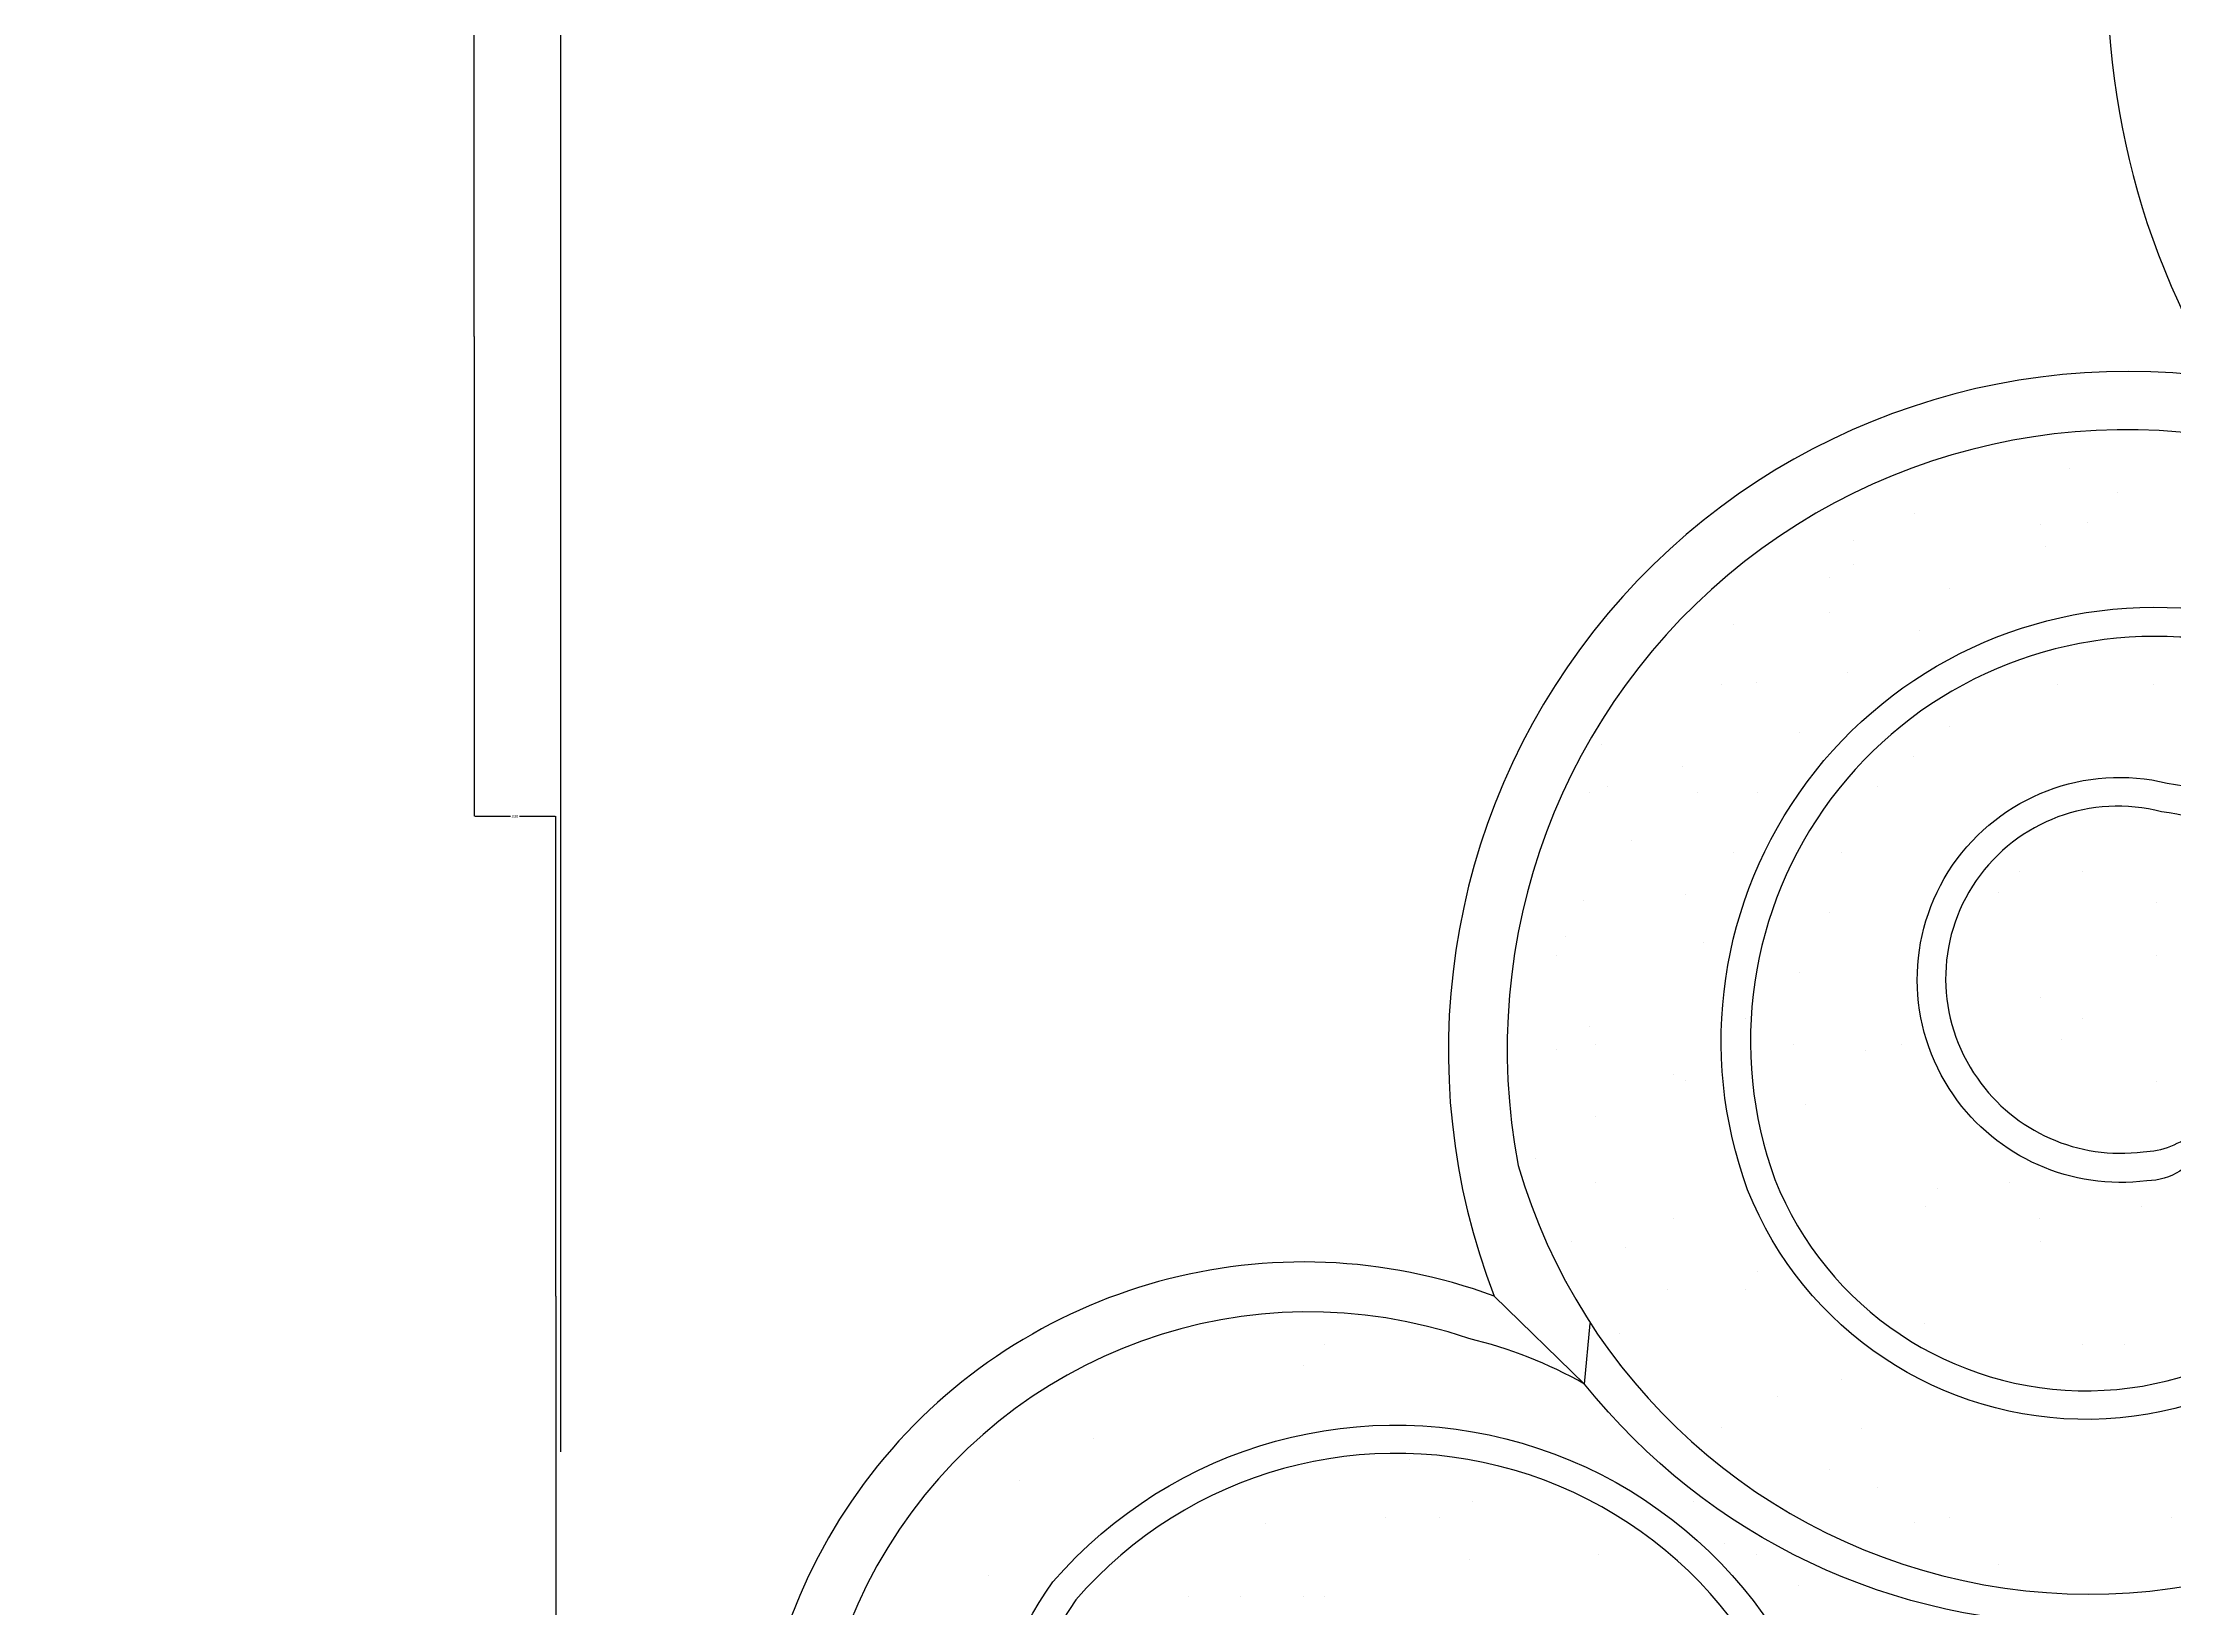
# Model space of a CAD drawing. Header units: metres. Extents: x 0 to 5136, y 0 to 4711.
# Drawn here: x 1263 to 1993, y 1257 to 1793 of the extents above; entities that cross this region are included whole.
import ezdxf

# ---------------------------------------------------------------- set-up
doc = ezdxf.new("R2010")
doc.units = ezdxf.units.M
for name, color, linetype in [('3', 3, 'Continuous'), ('4', 4, 'Continuous'), ('BH', 3, 'Continuous'), ('DIM', 3, 'Continuous')]:
    doc.layers.add(name, color=color, linetype=linetype)
doc.dimstyles.get("Standard").update_dxf_attribs({"dimtxt": 2.5, "dimasz": 2.5, "dimexe": 1.25, "dimexo": 0.625, "dimtad": 1, "dimcen": 2.5, "dimazin": 3, "dimtfac": 1, "dimtmove": 0, "dimatfit": 3})

# ---------------------------------------------------------------- blocks, each defined once
blk = doc.blocks.new('*D16')
for p, q in [((1438.79, 2329.51), (1438.79, 1819.96)), ((1439.04, 1819.96), (1440.18, 1819.96)), ((1440.43, 1310.4), (1440.43, 1819.96))]:
    blk.add_line(p, q)
at = {"layer": 'Defpoints'}
for p in [(1438.79, 2329.51), (1438.79, 1819.96), (1440.43, 1310.4)]:
    blk.add_point(p, dxfattribs=at)
at = {"layer": 'DIM', "insert": (1439.61, 1821.085), "char_height": 1, "attachment_point": 5}
blk.add_mtext('1020', dxfattribs=at)
blk = doc.blocks.new('*D24')
for p, q in [((1410.74, 1692.61), (1410.74, 1528.16)), ((1410.99, 1528.16), (1423.265, 1528.16)), ((1426.265, 1528.16), (1438.54, 1528.16)), ((1438.79, 1363.71), (1438.79, 1528.16))]:
    blk.add_line(p, q)
at = {"layer": 'Defpoints'}
for p in [(1410.74, 1692.61), (1410.74, 1528.16), (1438.79, 1363.71)]:
    blk.add_point(p, dxfattribs=at)
at = {"layer": 'DIM', "insert": (1424.765, 1528.16), "char_height": 1, "attachment_point": 5}
blk.add_mtext('330', dxfattribs=at)
blk = doc.blocks.new('*D25')
for p, q in [((1438.79, 1363.71), (1438.79, 1225.25)), ((1438.54, 1225.25), (1438.29, 1225.25)), ((1438.79, 1086.78), (1438.79, 1225.25)), ((1438.79, 1225.25), (1438.79, 1225.25)), ((1439.04, 1225.25), (1439.29, 1225.25))]:
    blk.add_line(p, q)
at = {"layer": 'Defpoints'}
for p in [(1438.79, 1363.71), (1438.79, 1225.25), (1438.79, 1086.78)]:
    blk.add_point(p, dxfattribs=at)
at = {"layer": 'DIM', "insert": (1438.79, 1226.375), "char_height": 1, "attachment_point": 5}
blk.add_mtext('280', dxfattribs=at)
blk = doc.blocks.new('*D27')
for p, q in [((1438.79, 2039.92), (1438.79, 1866.27)), ((1422.265, 1866.27), (1410.49, 1866.27)), ((1410.74, 1692.61), (1410.74, 1866.27)), ((1439.04, 1866.27), (1427.265, 1866.27))]:
    blk.add_line(p, q)
at = {"layer": 'Defpoints'}
for p in [(1438.79, 2039.92), (1438.79, 1866.27), (1410.74, 1692.61)]:
    blk.add_point(p, dxfattribs=at)
at = {"layer": 'DIM', "insert": (1424.765, 1866.27), "char_height": 1, "attachment_point": 5}
blk.add_mtext('28,05', dxfattribs=at)

msp = doc.modelspace()

# ---------------------------------------------------------------- linework, layer by layer
at = {"layer": '3'}
for p, q in [((1760.24, 1363.71), (1791.22, 1333.61)), ((1791.22, 1333.61), (1793.07, 1354.42))]:
    msp.add_line(p, q, dxfattribs=at)
for points in [[(2065.49, 1641.25, 0.61), (1768.49, 1408.49, 0.62), (2127.62, 1343.89, 0.61), (1995.16, 1589.57, 0.54), (1856.39, 1403.74, 0.69), (2070.85, 1406.89, 0.45), (1988.85, 1529.72, 0.7), (1925.77, 1438.38, 0.28), (1982.54, 1413.18, 0.17), (2000.3, 1420.12, 0.17), (2003.08, 1427.43, -0.18), (2003.08, 1415.32, -0.28), (1983.86, 1403.27, -0.28), (1917.56, 1432.67, -0.69), (1990.76, 1539.56, -0.45), (2080.41, 1403.9, -0.69), (1847.05, 1400.15, -0.54), (1995.43, 1599.57, -0.37), (2162.31, 1460.88)], [(2163.88, 1449.59, -0.18), (2135.78, 1338.1, -0.49), (1791.22, 1333.61, 0.07), (1751.51, 1349.23, 0.8), (1578.66, 1067.81)], [(1706.24, 1069.14, -0.6), (1609.08, 1265.84, -0.67), (1880.99, 1175.13, -0.09)], [(1870.98, 1175.08, 0.67), (1616.94, 1259.65, 0.6), (1706.51, 1079.13, 0.78)]]:
    msp.add_lwpolyline(points, format="xyb", dxfattribs=at)
at = {"layer": '4'}
msp.add_lwpolyline([(2654.49, 2198.18, 0.25), (2549.77, 2150.98, 0.46), (2390.79, 2039.92, 0.8), (2008.05, 1678.58, 0.57), (1760.24, 1363.71, 0.72), (1537.12, 1086.78, 0.16), (1397.27, 1022.87, 0.3), (1378.23, 851.17, -0.39), (1273.12, 720.64, 0.19), (1106.13, 678.03), (994.9, 594.04, 0.3), (988.17, 576.37), (988.17, 576.37, 0.1), (967.13, 569.69), (967.13, 453.49, 0.42), (983.05, 444.55, 0.4), (981.09, 431.87, 0.24), (1000.27, 427.64)], format="xyb", dxfattribs=at)
at = {"layer": 'BH'}
for p, q in [((1957.18, 1647.19), (1957.18, 1647.19)), ((1973.63, 1638.97), (1973.63, 1638.97)), ((1904.09, 1631.76), (1904.09, 1631.76)), ((1947.35, 1628.16), (1947.35, 1628.16)), ((1963.35, 1628.71), (1963.35, 1628.71)), ((1883.18, 1622.55), (1883.18, 1622.55)), ((1883.18, 1614.33), (1883.18, 1614.33)), ((1948.96, 1620.49), (1948.96, 1620.49)), ((1875.25, 1610.16), (1875.25, 1610.16)), ((1916.07, 1606.12), (1916.07, 1606.12)), ((1798.9, 1595.85), (1798.9, 1595.85)), ((1842.07, 1593.8), (1842.07, 1593.8)), ((1874.96, 1597.91), (1874.96, 1597.91)), ((1905.79, 1591.75), (1905.79, 1591.75)), ((1881.12, 1577.37), (1881.12, 1577.37)), ((1837.96, 1573.26), (1837.96, 1573.26)), ((1850.02, 1574.15), (1850.02, 1574.15)), ((1953.07, 1573.26), (1953.07, 1573.26)), ((1985.96, 1573.26), (1985.96, 1573.26)), ((1864.68, 1556.84), (1864.68, 1556.84)), ((1916.07, 1558.89), (1916.07, 1558.89)), ((1796.84, 1552.73), (1796.84, 1552.73)), ((1903.73, 1548.62), (1903.73, 1548.62)), ((1824.79, 1545.34), (1824.79, 1545.34)), ((1792.73, 1536.3), (1792.73, 1536.3)), ((1798.9, 1538.36), (1798.9, 1538.36)), ((1829.73, 1536.3), (1829.73, 1536.3)), ((1850.29, 1536.3), (1850.29, 1536.3)), ((1891.4, 1538.36), (1891.4, 1538.36)), ((1807.12, 1519.88), (1807.12, 1519.88)), ((1842.07, 1515.77), (1842.07, 1515.77)), ((1879.07, 1515.77), (1879.07, 1515.77)), ((1940.14, 1509.33), (1940.14, 1509.33)), ((1961.77, 1509.33), (1961.77, 1509.33)), ((1790.68, 1499.34), (1790.68, 1499.34)), ((1825.62, 1501.4), (1825.62, 1501.4)), ((1932.93, 1502.13), (1932.93, 1502.13)), ((1987, 1498.53), (1987, 1498.53)), ((1874.96, 1495.24), (1874.96, 1495.24)), ((1784.51, 1487.02), (1784.51, 1487.02)), ((1831.79, 1484.97), (1831.79, 1484.97)), ((1781.53, 1480.53), (1781.53, 1480.53)), ((1864.68, 1474.7), (1864.68, 1474.7)), ((1987, 1480.53), (1987, 1480.53)), ((1947.35, 1466.12), (1947.35, 1466.12)), ((1792.73, 1456.22), (1792.73, 1456.22)), ((1846.42, 1458.92), (1846.42, 1458.92)), ((1961.77, 1458.92), (1961.77, 1458.92)), ((1781.53, 1448.12), (1781.53, 1448.12)), ((1794.79, 1450.06), (1794.79, 1450.06)), ((1862.62, 1450.06), (1862.62, 1450.06)), ((1887.29, 1448.01), (1887.29, 1448.01)), ((1899.62, 1450.06), (1899.62, 1450.06)), ((1954.56, 1451.72), (1954.56, 1451.72)), ((1821.51, 1439.8), (1821.51, 1439.8)), ((1825.62, 1437.74), (1825.62, 1437.74)), ((1917.56, 1432.67), (1917.56, 1432.67)), ((1987, 1437.32), (1987, 1437.32)), ((1794.79, 1425.42), (1794.79, 1425.42)), ((1866.73, 1429.53), (1866.73, 1429.53)), ((1774.23, 1411.05), (1774.23, 1411.05)), ((1853.63, 1415.71), (1853.63, 1415.71)), ((1794.79, 1402.83), (1794.79, 1402.83)), ((1936.62, 1402.83), (1936.62, 1402.83)), ((1907.85, 1394.62), (1907.85, 1394.62)), ((1911.96, 1400.78), (1911.96, 1400.78)), ((1981.85, 1394.62), (1981.85, 1394.62)), ((1821.51, 1390.51), (1821.51, 1390.51)), ((1946.9, 1390.51), (1946.9, 1390.51)), ((1786.57, 1382.3), (1786.57, 1382.3)), ((1805.07, 1380.25), (1805.07, 1380.25)), ((1947.35, 1382.3), (1947.35, 1382.3)), ((1785.14, 1368.9), (1785.14, 1368.9)), ((1819.46, 1365.87), (1819.46, 1365.87)), ((1846.18, 1365.87), (1846.18, 1365.87)), ((1850.29, 1372.03), (1850.29, 1372.03)), ((1882.46, 1365.3), (1882.46, 1365.3)), ((1803.16, 1350.9), (1803.16, 1350.9)), ((1907.7, 1354.5), (1907.7, 1354.5)), ((1702.23, 1347.3), (1702.23, 1347.3)), ((1961.77, 1347.3), (1961.77, 1347.3)), ((1976.19, 1347.3), (1976.19, 1347.3)), ((1695.02, 1340.09), (1695.02, 1340.09)), ((1803.16, 1340.09), (1803.16, 1340.09)), ((1857.23, 1329.29), (1857.23, 1329.29)), ((1879.07, 1335.07), (1879.07, 1335.07)), ((1622.92, 1314.89), (1622.92, 1314.89)), ((1837.96, 1318.65), (1837.96, 1318.65)), ((1886.07, 1318.49), (1886.07, 1318.49)), ((1731.06, 1307.69), (1731.06, 1307.69)), ((1597.69, 1300.49), (1597.69, 1300.49)), ((1874.96, 1304.27), (1874.96, 1304.27)), ((1752.69, 1293.28), (1752.69, 1293.28)), ((1828.39, 1293.28), (1828.39, 1293.28)), ((1891.4, 1298.11), (1891.4, 1298.11)), ((1681.73, 1285.79), (1681.73, 1285.79)), ((1722.84, 1287.84), (1722.84, 1287.84)), ((1741.34, 1287.84), (1741.34, 1287.84)), ((1904.09, 1286.08), (1904.09, 1286.08)), ((1916.07, 1287.84), (1916.07, 1287.84)), ((1992.13, 1287.84), (1992.13, 1287.84)), ((1839.21, 1278.88), (1839.21, 1278.88)), ((1751.62, 1273.47), (1751.62, 1273.47)), ((1795.95, 1275.28), (1795.95, 1275.28)), ((1850.02, 1275.28), (1850.02, 1275.28)), ((1932.93, 1271.68), (1932.93, 1271.68)), ((1586.87, 1268.08), (1586.87, 1268.08)), ((1864.44, 1264.48), (1864.44, 1264.48)), ((1655.36, 1260.88), (1655.36, 1260.88)), ((1673.39, 1260.88), (1673.39, 1260.88)), ((1695.02, 1260.88), (1695.02, 1260.88)), ((1702.23, 1260.88), (1702.23, 1260.88))]:
    msp.add_line(p, q, dxfattribs=at)

# ---------------------------------------------------------------- dimensions: what is measured, and where the dimension line sits
at = {"layer": 'DIM'}
for base, p1, p2, text, picture, middle in [((1438.79, 1819.96), (1438.79, 2329.51), (1440.43, 1310.4), '1020', '*D16', (1439.61, 1821.085)), ((1410.74, 1528.16), (1410.74, 1692.61), (1438.79, 1363.71), '330', '*D24', (1424.765, 1528.16)), ((1438.79, 1225.25), (1438.79, 1363.71), (1438.79, 1086.78), '280', '*D25', (1438.79, 1226.375))]:
    dim = msp.add_linear_dim(base=base, p1=p1, p2=p2, text=text, dimstyle='Standard', dxfattribs=at)
    dim.commit()
    dim.dimension.update_dxf_attribs({"geometry": picture, "text_midpoint": middle})
dim = msp.add_linear_dim(base=(1438.79, 1866.27), p1=(1438.79, 2039.92), p2=(1410.74, 1692.61), dimstyle='Standard', dxfattribs=at)
dim.commit()
dim.dimension.update_dxf_attribs({"geometry": '*D27', "text_midpoint": (1424.765, 1866.27)})

doc.saveas('drawing.dxf')
